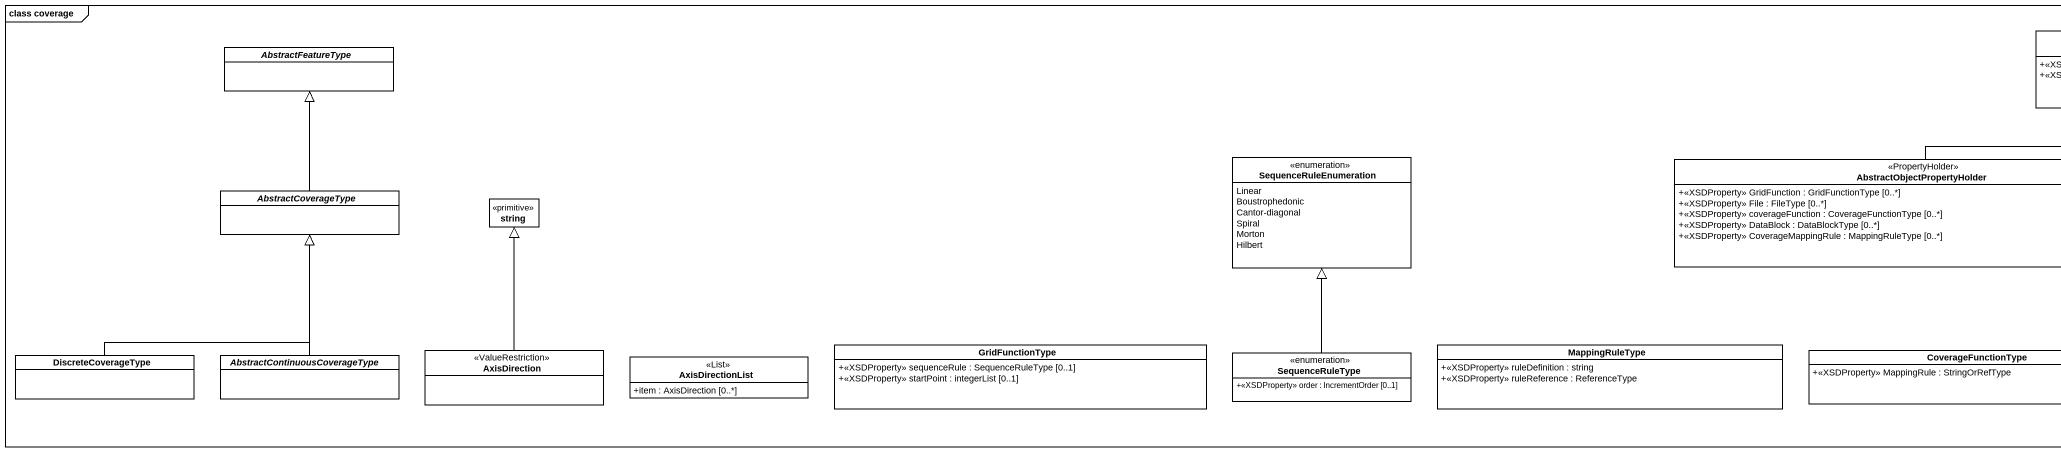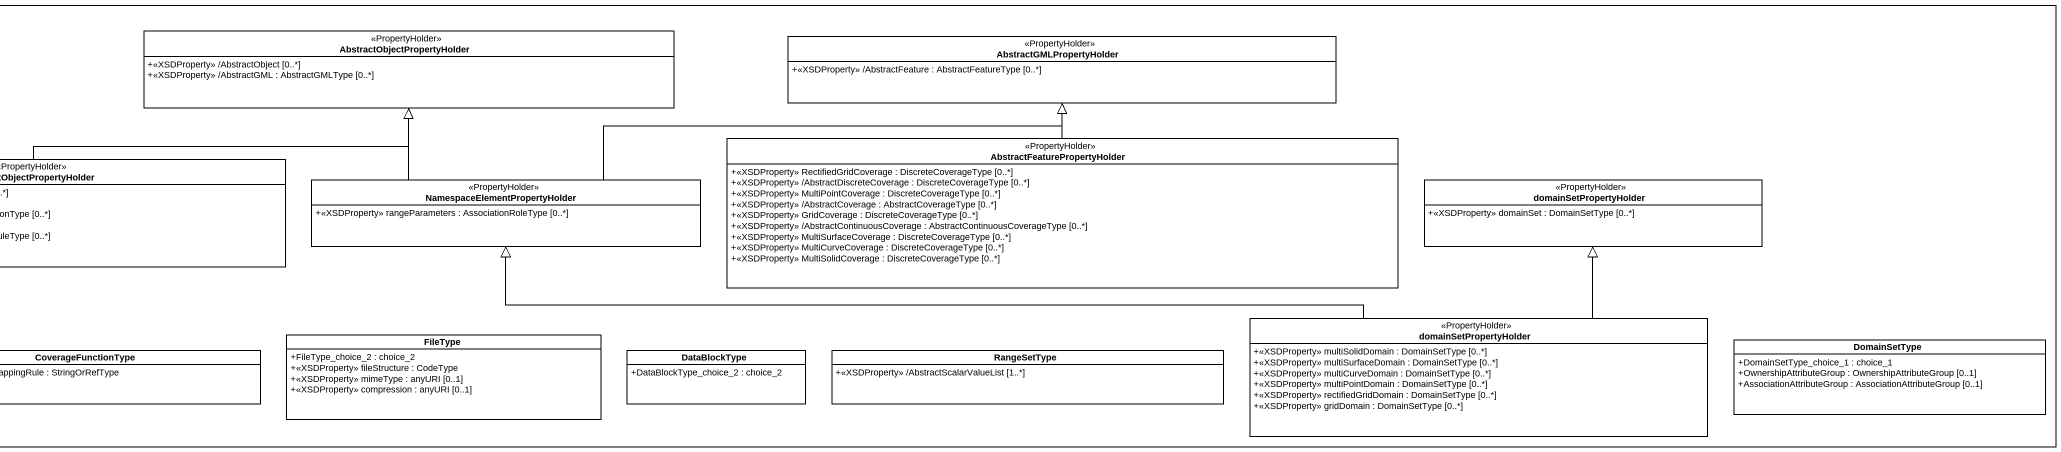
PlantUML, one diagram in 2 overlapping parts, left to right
@startuml
mainframe class coverage
hide circle
hide empty members
skinparam classAttributeIconSize 0
class AbstractObjectPropertyHolder <<PropertyHolder>> {
  +<<XSDProperty>> /AbstractObject [0..*]
  +<<XSDProperty>> /AbstractGML : AbstractGMLType [0..*]
}
class AbstractGMLPropertyHolder <<PropertyHolder>> {
  +<<XSDProperty>> /AbstractFeature : AbstractFeatureType [0..*]
}
abstract class AbstractFeatureType
enum SequenceRuleEnumeration {
  Linear
  Boustrophedonic
  Cantor-diagonal
  Spiral
  Morton
  Hilbert
}
class "AbstractObjectPropertyHolder" as AbstractObjectPropertyHolder_2 <<PropertyHolder>> {
  +<<XSDProperty>> GridFunction : GridFunctionType [0..*]
  +<<XSDProperty>> File : FileType [0..*]
  +<<XSDProperty>> coverageFunction : CoverageFunctionType [0..*]
  +<<XSDProperty>> DataBlock : DataBlockType [0..*]
  +<<XSDProperty>> CoverageMappingRule : MappingRuleType [0..*]
}
class "AbstractFeaturePropertyHolder" as AbstractFeaturePropertyHolde <<PropertyHolder>> {
  +<<XSDProperty>> RectifiedGridCoverage : DiscreteCoverageType [0..*]
  +<<XSDProperty>> /AbstractDiscreteCoverage : DiscreteCoverageType [0..*]
  +<<XSDProperty>> MultiPointCoverage : DiscreteCoverageType [0..*]
  +<<XSDProperty>> /AbstractCoverage : AbstractCoverageType [0..*]
  +<<XSDProperty>> GridCoverage : DiscreteCoverageType [0..*]
  +<<XSDProperty>> /AbstractContinuousCoverage : AbstractContinuousCoverageType [0..*]
  +<<XSDProperty>> MultiSurfaceCoverage : DiscreteCoverageType [0..*]
  +<<XSDProperty>> MultiCurveCoverage : DiscreteCoverageType [0..*]
  +<<XSDProperty>> MultiSolidCoverage : DiscreteCoverageType [0..*]
}
abstract class AbstractCoverageType
class string <<primitive>>
class "NamespaceElementPropertyHolder" as NamespaceElementPropertyHold <<PropertyHolder>> {
  +<<XSDProperty>> rangeParameters : AssociationRoleType [0..*]
}
class domainSetPropertyHolder <<PropertyHolder>> {
  +<<XSDProperty>> domainSet : DomainSetType [0..*]
}
class AxisDirection <<ValueRestriction>>
class GridFunctionType {
  +<<XSDProperty>> sequenceRule : SequenceRuleType [0..1]
  +<<XSDProperty>> startPoint : integerList [0..1]
}
enum SequenceRuleType {
  +<<XSDProperty>> order : IncrementOrder [0..1]
}
class MappingRuleType {
  +<<XSDProperty>> ruleDefinition : string
  +<<XSDProperty>> ruleReference : ReferenceType
}
class CoverageFunctionType {
  +<<XSDProperty>> MappingRule : StringOrRefType
}
class FileType {
  +FileType_choice_2 : choice_2
  +<<XSDProperty>> fileStructure : CodeType
  +<<XSDProperty>> mimeType : anyURI [0..1]
  +<<XSDProperty>> compression : anyURI [0..1]
}
class DataBlockType {
  +DataBlockType_choice_2 : choice_2
}
class RangeSetType {
  +<<XSDProperty>> /AbstractScalarValueList [1..*]
}
class "domainSetPropertyHolder" as domainSetPropertyHolder_2 <<PropertyHolder>> {
  +<<XSDProperty>> multiSolidDomain : DomainSetType [0..*]
  +<<XSDProperty>> multiSurfaceDomain : DomainSetType [0..*]
  +<<XSDProperty>> multiCurveDomain : DomainSetType [0..*]
  +<<XSDProperty>> multiPointDomain : DomainSetType [0..*]
  +<<XSDProperty>> rectifiedGridDomain : DomainSetType [0..*]
  +<<XSDProperty>> gridDomain : DomainSetType [0..*]
}
class DomainSetType {
  +DomainSetType_choice_1 : choice_1
  +OwnershipAttributeGroup : OwnershipAttributeGroup [0..1]
  +AssociationAttributeGroup : AssociationAttributeGroup [0..1]
}
class DiscreteCoverageType
abstract class "AbstractContinuousCoverageType" as AbstractContinuousCoverageTy
class AxisDirectionList <<List>> {
  +item : AxisDirection [0..*]
}
AbstractObjectPropertyHolder_2 -right-|> AbstractObjectPropertyHolder
AbstractFeaturePropertyHolde -up-|> AbstractGMLPropertyHolder
AbstractCoverageType -up-|> AbstractFeatureType
NamespaceElementPropertyHold -up-|> AbstractObjectPropertyHolder
NamespaceElementPropertyHold -right-|> AbstractGMLPropertyHolder
AxisDirection -up-|> string
SequenceRuleType -up-|> SequenceRuleEnumeration
domainSetPropertyHolder_2 -left-|> NamespaceElementPropertyHold
domainSetPropertyHolder_2 -up-|> domainSetPropertyHolder
DiscreteCoverageType -up-|> AbstractCoverageType
AbstractContinuousCoverageTy -up-|> AbstractCoverageType
@enduml
